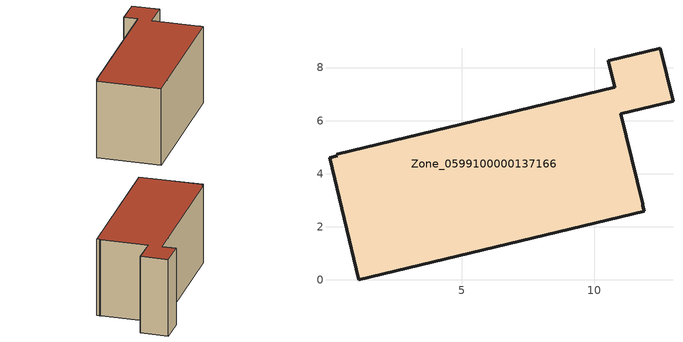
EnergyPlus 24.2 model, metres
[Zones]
Zone_0599100000137166
 floor ground (C_G): 10.76,7.26 10.52,8.26 12.48,8.73 12.96,6.73 11,6.26 11.81,2.87 11.83,2.8 11.88,2.59 1.12,0 0.02,4.6 0.31,4.67 0.3,4.74 z0
 wall outside (C_F): 0.02,4.6 1.12,0 11.88,2.59 11.83,2.8 11.81,2.87 11,6.26 12.96,6.73 12.48,8.73 10.52,8.26 10.76,7.26 0.3,4.74 0.31,4.67 0.02,4.6 z0:5.91
 roof outside (C_R): 11.81,2.87 11,6.26 12.96,6.73 12.48,8.73 10.52,8.26 10.76,7.26 0.3,4.74 0.31,4.67 0.02,4.6 1.12,0 11.88,2.59 11.83,2.8 z5.91
[BUILDING]
Pand.0599100000137166: North Axis=0; Terrain=City; Loads Convergence Tolerance Value=0.04; Temperature Convergence Tolerance Value=0.4; Solar Distribution=FullExterior; Maximum Number of Warmup Days=25; Minimum Number of Warmup Days=1
[Site:Location]
Rotterdam.The.Hague.AP_ZH_NLD Design_Conditions: Latitude=51.96; Longitude=4.45; Time Zone=1; Elevation=-4.5
[SITE:GROUNDTEMPERATURE:BUILDINGSURFACE]
18, 18, 18, 18, 18, 18, 18, 18, 18, 18, 18, 18
[MATERIAL] Thermal Absorptance=0.9; Solar Absorptance=0.7; Visible Absorptance=0.7
Name | Roughness | Thickness | Conductivity | Density | Specific Heat
G.TI.1975-1991 | MediumSmooth | 0.15 | 0.288461 | 540 | 1210
F.TI.1975-1991 | Rough | 0.3 | 0.230769 | 1920 | 840
R.TI.1975-1991 | MediumRough | 0.2 | 0.153846 | 1500 | 1000
[CONSTRUCTION]
C_G: G.TI.1975-1991
C_F: F.TI.1975-1991
C_R: R.TI.1975-1991
[ZONE]
Zone_0599100000137166: Type=1; Multiplier=1; Ceiling Height=Autocalculate; Volume=Autocalculate; Floor Area=autocalculate; Part of Total Floor Area=Yes
[ZONEINFILTRATION:DESIGNFLOWRATE]
Infil_Zone_0599100000137166: Zone or ZoneList or Space or SpaceList=Zone_0599100000137166; Schedule=AlwaysOn; Design Flow Rate Calculation Method=Flow/Area; Flow Rate per Floor Area=0.003; Constant Term Coefficient=1; Temperature Term Coefficient=0; Velocity Term Coefficient=0; Velocity Squared Term Coefficient=0
[HVACTEMPLATE:ZONE:IDEALLOADSAIRSYSTEM]
Zone_0599100000137166: Maximum Heating Supply Air Temperature=50; Minimum Cooling Supply Air Temperature=13; Maximum Heating Supply Air Humidity Ratio=0.0156; Minimum Cooling Supply Air Humidity Ratio=0.0077; Heating Limit=NoLimit; Cooling Limit=NoLimit; Dehumidification Control Type=ConstantSensibleHeatRatio; Cooling Sensible Heat Ratio=0.7; Dehumidification Setpoint=60; Humidification Control Type=None; Humidification Setpoint=30; Outdoor Air Method=None; Outdoor Air Flow Rate per Person=0.00944; Outdoor Air Flow Rate per Zone Floor Area=0; Outdoor Air Flow Rate per Zone=0; Demand Controlled Ventilation Type=None; Outdoor Air Economizer Type=NoEconomizer; Heat Recovery Type=None; Sensible Heat Recovery Effectiveness=0.7; Latent Heat Recovery Effectiveness=0.65
[ZONECONTROL:THERMOSTAT]
ThermostatControl_Zone_0599100000137166: Zone or ZoneList=Zone_0599100000137166; Control Type Schedule=DualSetpointControlType; Control 1=Thermostat_Zone_0599100000137166; Temperature Difference Between Cutout And Setpoint=0
[THERMOSTATSETPOINT:DUALSETPOINT]
Thermostat_Zone_0599100000137166: Heating Setpoint Temperature Schedule=HeatingSetpoint_Zone_0599100000137166; Cooling Setpoint Temperature Schedule=CoolingSetpoint_Zone_0599100000137166
[SCHEDULE:COMPACT]
HeatingSetpoint_Zone_0599100000137166: Through: 12/31, For: AllDays, Until: 24:00, 21
CoolingSetpoint_Zone_0599100000137166: Through: 12/31, For: AllDays, Until: 24:00, 24
DualSetpointControlType: Through: 12/31, For: AllDays, Until: 24:00, 4
AlwaysOn: Through: 12/31, For: AllDays, Until: 24:00, 1
